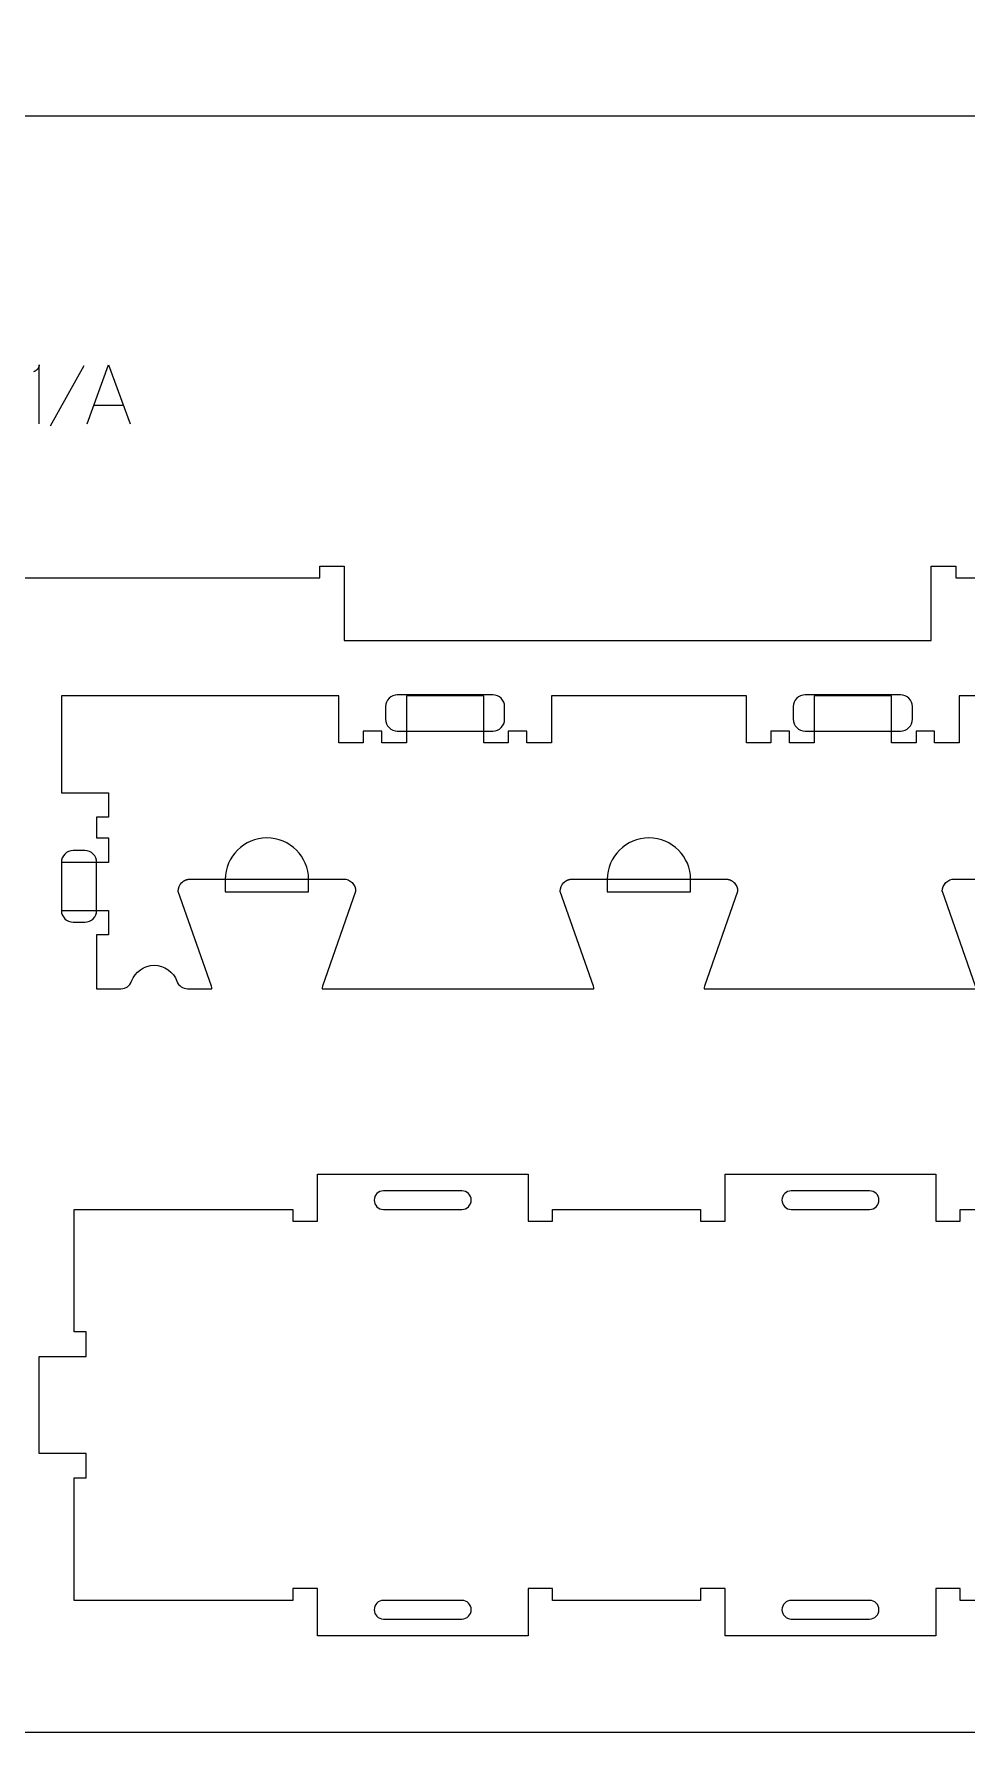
# Model space of a CAD drawing. Extents: x 0 to 4485, y 0 to 8771.
# Drawn here: x 1586 to 2062, y 3763 to 4629 of the extents above; entities that cross this region are included whole.
import ezdxf

# ---------------------------------------------------------------- set-up
doc = ezdxf.new("R2010")
doc.units = 0
for name, color, linetype in [('0_SHEET_SPRUCEPLY_2440X122', 1, 'CONTINUOUS'), ('1_ANYTOOL_1MMDEEP_LABELS_S', 2, 'CONTINUOUS'), ('3_ANYTOOL_CUTTHROUGH_INSID', 4, 'CONTINUOUS'), ('4_ANYTOOL_CUTTHROUGH_OUTSI', 5, 'CONTINUOUS'), ('5_ANYTOOL_HALF_MILL_9MM_IN', 3, 'CONTINUOUS')]:
    doc.layers.add(name, color=color, linetype=linetype)

msp = doc.modelspace()

# ---------------------------------------------------------------- linework, layer by layer
at = {"layer": '0_SHEET_SPRUCEPLY_2440X122'}
msp.add_lwpolyline([(371.7, 4982.59), (371.7, 3762.59), (2811.7, 3762.59), (2811.7, 4982.59)], close=True, dxfattribs=at)
at = {"layer": '1_ANYTOOL_1MMDEEP_LABELS_S', "color": 2}
for points in [[(1588.74, 4430.15), (1588.74, 4460.19), (1588.72, 4460.04), (1588.7, 4459.89), (1588.67, 4459.75), (1588.64, 4459.6), (1588.6, 4459.46), (1588.56, 4459.33), (1588.52, 4459.19), (1588.47, 4459.06), (1588.42, 4458.93), (1588.36, 4458.81), (1588.33, 4458.75), (1588.3, 4458.69), (1588.27, 4458.63), (1588.24, 4458.57), (1588.2, 4458.51), (1588.17, 4458.45), (1588.13, 4458.39), (1588.1, 4458.34), (1588.06, 4458.28), (1588.02, 4458.23), (1587.98, 4458.17), (1587.94, 4458.12), (1587.9, 4458.06), (1587.86, 4458.01), (1587.81, 4457.96), (1587.77, 4457.91), (1587.72, 4457.86), (1587.68, 4457.81), (1587.63, 4457.76), (1587.58, 4457.71), (1587.53, 4457.67), (1587.48, 4457.62), (1587.38, 4457.53), (1587.27, 4457.44), (1587.16, 4457.36), (1587.05, 4457.28), (1586.93, 4457.2), (1586.8, 4457.12), (1586.68, 4457.05), (1586.55, 4456.98), (1586.41, 4456.91), (1586.27, 4456.85), (1586.13, 4456.78), (1585.84, 4456.67)], [(1611.46, 4459.68), (1594.27, 4428.9)], [(1613.17, 4430.15), (1624.06, 4460.15), (1635.11, 4430.15)], [(1616.64, 4439.7), (1631.56, 4439.7)]]:
    msp.add_lwpolyline(points, dxfattribs=at)
at = {"layer": '3_ANYTOOL_CUTTHROUGH_INSID', "color": 4}
for points in [[(1804.39, 4029.26, 1), (1804.39, 4038.76), (1764.39, 4038.76, 1), (1764.39, 4029.26)], [(2012.39, 4029.26, 1), (2012.39, 4038.76), (1972.39, 4038.76, 1), (1972.39, 4029.26)], [(1804.39, 3829.76), (1764.39, 3829.76, 1), (1764.39, 3820.26), (1804.39, 3820.26, 1)], [(2012.39, 3829.76), (1972.39, 3829.76, 1), (1972.39, 3820.26), (2012.39, 3820.26, 1)]]:
    msp.add_lwpolyline(points, format="xyb", close=True, dxfattribs=at)
at = {"layer": '4_ANYTOOL_CUTTHROUGH_OUTSI', "color": 5}
for points in [[(2343.84, 4587.04), (544.34, 4587.04)], [(1456.34, 4351.54), (1731.84, 4351.54), (1731.84, 4357.54), (1744.34, 4357.54), (1744.34, 4319.54), (2043.84, 4319.54), (2043.84, 4357.54), (2056.34, 4357.54), (2056.34, 4351.54), (2331.84, 4351.54)], [(2122.14, 3829.72), (2058.64, 3829.76), (2058.64, 3835.76), (2046.14, 3835.76), (2046.14, 3811.76), (1938.64, 3811.76), (1938.64, 3835.76), (1926.14, 3835.76), (1926.14, 3829.76), (1850.64, 3829.76), (1850.64, 3835.76), (1838.14, 3835.76), (1838.14, 3811.76), (1730.64, 3811.76), (1730.64, 3835.76), (1718.14, 3835.76), (1718.14, 3829.76), (1606.64, 3829.76), (1606.64, 3892.26), (1612.64, 3892.26), (1612.64, 3904.76), (1588.64, 3904.76), (1588.64, 3954.26), (1612.64, 3954.26), (1612.64, 3966.76), (1606.64, 3966.76), (1606.64, 4029.26), (1718.14, 4029.26), (1718.14, 4023.26), (1730.64, 4023.26), (1730.64, 4047.26), (1838.14, 4047.26), (1838.14, 4023.26), (1850.64, 4023.26), (1850.64, 4029.26), (1926.14, 4029.26), (1926.14, 4023.26), (1938.64, 4023.26), (1938.64, 4047.26), (2046.14, 4047.26), (2046.14, 4023.26), (2058.64, 4023.26), (2058.64, 4029.26), (2122.14, 4029.3)]]:
    msp.add_lwpolyline(points, dxfattribs=at)
for points in [[(2145.55, 4291.34), (2058.05, 4291.34), (2058.05, 4267.59), (2058.05, 4267.34), (2045.55, 4267.34), (2045.55, 4267.59), (2045.55, 4273.34), (2036.05, 4273.34), (2036.05, 4267.59), (2036.05, 4267.34), (2023.55, 4267.34), (2023.55, 4267.59), (2023.55, 4291.34), (1984.05, 4291.34), (1984.05, 4267.59), (1984.05, 4267.34), (1971.55, 4267.34), (1971.55, 4267.59), (1971.55, 4273.34), (1962.05, 4273.34), (1962.05, 4267.59), (1962.05, 4267.34), (1949.55, 4267.34), (1949.55, 4267.59), (1949.55, 4291.34), (1850.05, 4291.34), (1850.05, 4267.59), (1850.05, 4267.34), (1837.55, 4267.34), (1837.55, 4273.34), (1828.05, 4273.34), (1828.05, 4267.34), (1815.55, 4267.34), (1815.55, 4267.59), (1815.55, 4291.34), (1776.05, 4291.34), (1776.05, 4267.59), (1776.05, 4267.34), (1763.55, 4267.34), (1763.55, 4273.34), (1754.05, 4273.34), (1754.05, 4267.34), (1741.55, 4267.34), (1741.55, 4267.59), (1741.55, 4291.34), (1600.05, 4291.34), (1600.05, 4241.84), (1624.05, 4241.84), (1624.05, 4241.59), (1624.05, 4229.59), (1624.05, 4229.34), (1618.05, 4229.34), (1618.05, 4218.84), (1624.05, 4218.84), (1624.05, 4218.59), (1624.05, 4206.59), (1624.05, 4206.34), (1600.05, 4206.34), (1600.05, 4181.84), (1624.05, 4181.84), (1624.05, 4169.59), (1624.05, 4169.34), (1618.05, 4169.34), (1618.05, 4141.84), (1630.46, 4141.84), (1630.46, 4141.84, 0.317837), (1635.88, 4145.68, -0.317837), (1647.43, 4153.84, -0.317837), (1658.98, 4145.68, 0.317837), (1664.4, 4141.84), (1676.8, 4141.84, 0.061485), (1676.57, 4143.23), (1659.67, 4191.51), (1659.65, 4191.55), (1659.65, 4191.59), (1659.65, 4191.59, -0.198912), (1661.48, 4196.01), (1661.59, 4196.12), (1661.7, 4196.22), (1661.82, 4196.32), (1661.93, 4196.42), (1662.05, 4196.51), (1662.17, 4196.61), (1662.3, 4196.7), (1662.42, 4196.78), (1662.55, 4196.87), (1662.68, 4196.95), (1662.82, 4197.03), (1662.95, 4197.1), (1663.09, 4197.17), (1663.23, 4197.24), (1663.37, 4197.31), (1663.51, 4197.37), (1663.66, 4197.43), (1663.8, 4197.48), (1663.95, 4197.53), (1664.1, 4197.58), (1664.25, 4197.62), (1664.4, 4197.66), (1664.55, 4197.69), (1664.7, 4197.73), (1664.85, 4197.75), (1665, 4197.78), (1665.15, 4197.8), (1665.3, 4197.81), (1665.45, 4197.83), (1665.6, 4197.84), (1665.75, 4197.84), (1665.9, 4197.84), (1743.9, 4197.84, -0.414214), (1750.15, 4191.59), (1750.15, 4191.55), (1750.14, 4191.51), (1733.24, 4143.23), (1733.24, 4143.23, 0.061485), (1733.01, 4141.84), (1871.7, 4141.84, 0.061485), (1871.47, 4143.23), (1854.57, 4191.51), (1854.55, 4191.55), (1854.55, 4191.59), (1854.55, 4191.59, -0.198912), (1856.38, 4196.01), (1856.49, 4196.12), (1856.6, 4196.22), (1856.72, 4196.32), (1856.83, 4196.42), (1856.95, 4196.51), (1857.07, 4196.61), (1857.2, 4196.7), (1857.32, 4196.78), (1857.45, 4196.87), (1857.58, 4196.95), (1857.72, 4197.03), (1857.85, 4197.1), (1857.99, 4197.17), (1858.13, 4197.24), (1858.27, 4197.31), (1858.41, 4197.37), (1858.56, 4197.43), (1858.7, 4197.48), (1858.85, 4197.53), (1859, 4197.58), (1859.15, 4197.62), (1859.3, 4197.66), (1859.45, 4197.69), (1859.6, 4197.73), (1859.75, 4197.75), (1859.9, 4197.78), (1860.05, 4197.8), (1860.2, 4197.81), (1860.35, 4197.83), (1860.5, 4197.84), (1860.65, 4197.84), (1860.8, 4197.84), (1938.8, 4197.84), (1938.95, 4197.84), (1939.1, 4197.84), (1939.26, 4197.83), (1939.41, 4197.81), (1939.56, 4197.8), (1939.71, 4197.78), (1939.86, 4197.75), (1940.01, 4197.73), (1940.16, 4197.69), (1940.31, 4197.66), (1940.46, 4197.62), (1940.61, 4197.58), (1940.76, 4197.53), (1940.91, 4197.48), (1941.05, 4197.43), (1941.2, 4197.37), (1941.34, 4197.31), (1941.48, 4197.24), (1941.62, 4197.17), (1941.76, 4197.1), (1941.89, 4197.03), (1942.03, 4196.95), (1942.16, 4196.87), (1942.29, 4196.78), (1942.41, 4196.7), (1942.54, 4196.61), (1942.66, 4196.51), (1942.78, 4196.42), (1942.89, 4196.32), (1943.01, 4196.22), (1943.12, 4196.12), (1943.22, 4196.01, -0.198912), (1945.05, 4191.59), (1945.05, 4191.55), (1945.04, 4191.51), (1928.14, 4143.23), (1928.14, 4143.23, 0.061485), (1927.91, 4141.84), (2066.6, 4141.84, 0.061485)], [(2066.37, 4143.23), (2049.47, 4191.51), (2049.45, 4191.55), (2049.45, 4191.59), (2049.45, 4191.59, -0.414214), (2055.7, 4197.84), (2133.7, 4197.84)]]:
    msp.add_lwpolyline(points, format="xyb", dxfattribs=at)
at = {"layer": '5_ANYTOOL_HALF_MILL_9MM_IN'}
for points in [[(1771.43, 4291.84, 0.414214), (1765.43, 4285.84), (1765.43, 4279.34, 0.414214), (1771.43, 4273.34), (1820.18, 4273.34, 0.414214), (1826.18, 4279.34), (1826.18, 4285.84, 0.414214), (1820.18, 4291.84)], [(1979.43, 4291.84, 0.414214), (1973.43, 4285.84), (1973.43, 4279.34, 0.414214), (1979.43, 4273.34), (2028.18, 4273.34, 0.414214), (2034.18, 4279.34), (2034.18, 4285.84, 0.414214), (2028.18, 4291.84)], [(1606.05, 4212.34, 0.414214), (1600.05, 4206.34), (1600.05, 4181.84, 0.414214), (1606.05, 4175.84), (1612.05, 4175.84, 0.414214), (1618.05, 4181.84), (1618.05, 4206.34, 0.414214), (1612.05, 4212.34)], [(1726.15, 4197.59, 1), (1683.65, 4197.59), (1683.65, 4197.34), (1683.65, 4191.34), (1726.15, 4191.34), (1726.15, 4197.34), (1726.15, 4197.59)], [(1921.05, 4197.59, 1), (1878.55, 4197.59), (1878.55, 4197.34), (1878.55, 4191.34), (1921.05, 4191.34), (1921.05, 4197.34), (1921.05, 4197.59)]]:
    msp.add_lwpolyline(points, format="xyb", close=True, dxfattribs=at)

doc.saveas('drawing.dxf')
